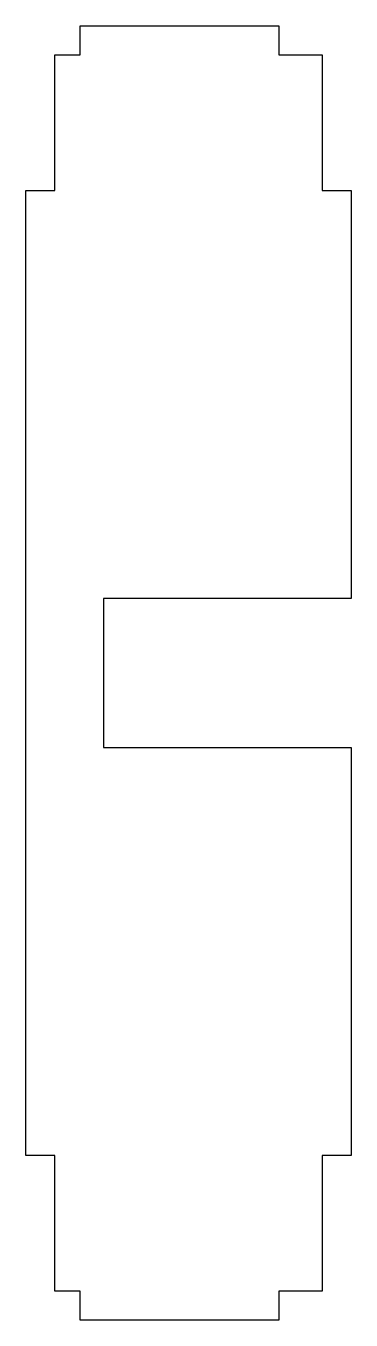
# Model space of a CAD drawing. Header units: millimetres. Extents: x 7 to 43, y 0 to 143.
import ezdxf

# ---------------------------------------------------------------- set-up
doc = ezdxf.new("R2010")
doc.units = ezdxf.units.MM
doc.layers.get('0').update_dxf_attribs({"linetype": 'CONTINUOUS'})

msp = doc.modelspace()

# ---------------------------------------------------------------- linework, layer by layer
msp.add_lwpolyline([(42.82, 79.85), (15.42, 79.85), (15.42, 63.35), (42.82, 63.35), (42.82, 18.2), (39.62, 18.2), (39.62, 3.2), (34.82, 3.2), (34.82, 0), (12.82, 0), (12.82, 3.2), (10.02, 3.2), (10.02, 18.2), (6.82, 18.2), (6.82, 125), (10.02, 125), (10.02, 140), (12.82, 140), (12.82, 143.2), (34.82, 143.2), (34.82, 140), (39.62, 140), (39.62, 125), (42.82, 125)], close=True)

doc.saveas('drawing.dxf')
